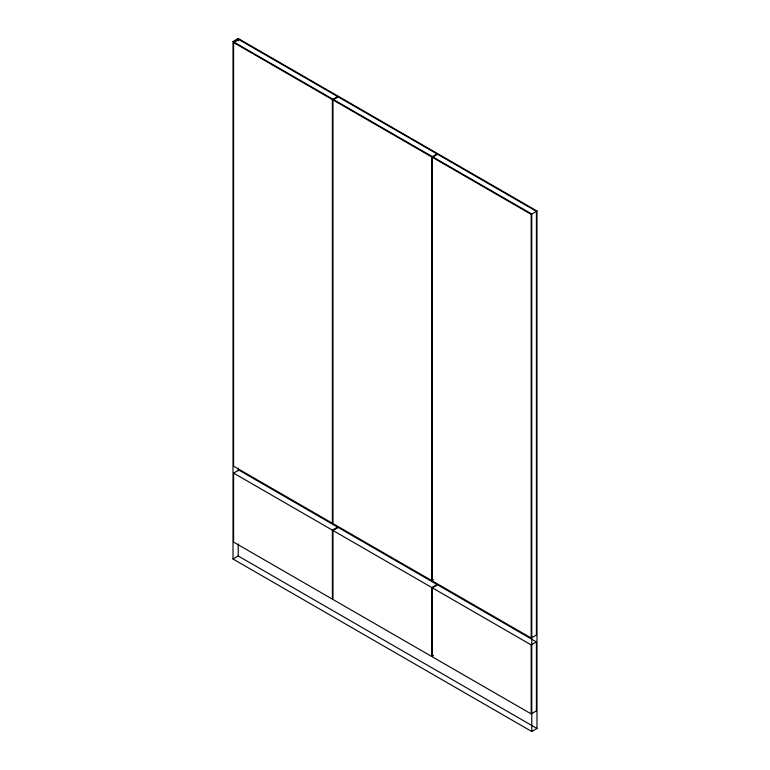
<?xml version="1.0" encoding="UTF-8"?>
<svg xmlns="http://www.w3.org/2000/svg" width="770" height="770" viewBox="0 0 770 770"><rect width="100%" height="100%" fill="white"/><g stroke="black" fill="none" stroke-linecap="round" stroke-linejoin="round"><path stroke-width="1.16" d="M233.002 41.522L238.228 38.5L536.998 210.99L536.998 728.478L531.772 731.5L233.002 559.01L233.002 41.522L531.772 214.012L531.772 731.5M233.599 42.552L238.825 39.539L337.616 96.577L332.39 99.59L233.599 42.552L233.599 466.206L332.39 523.244L332.39 99.59M332.986 99.936L338.213 96.914L437.014 153.952L431.787 156.974L332.986 99.936L332.986 523.59L431.787 580.628L433.529 579.618M432.384 157.321L437.61 154.298L536.401 211.336L536.401 634.99L531.175 638.003L432.384 580.965L432.384 157.321L531.175 214.358L536.998 210.99M233.599 473.107L238.825 470.085L337.616 527.123L332.39 530.145L233.599 473.107L233.599 542.099L332.39 599.137L332.39 530.145M233.002 559.01L238.228 555.988L536.998 728.478M332.986 530.482L338.213 527.469L437.014 584.507L431.787 587.52L332.986 530.482L332.986 599.484L431.787 656.521L433.529 655.52M432.384 587.866L437.61 584.854L536.401 641.891L536.401 710.883L531.175 713.906L432.384 656.868L432.384 587.866L531.175 644.904L536.401 641.891M531.175 214.358L531.175 638.003M531.175 644.904L531.175 713.906M431.787 156.974L431.787 580.628M431.787 587.52L431.787 656.521M238.228 38.5L238.228 40.897M238.228 468.343L238.228 470.74M238.228 543.986L238.228 555.988"/></g></svg>
